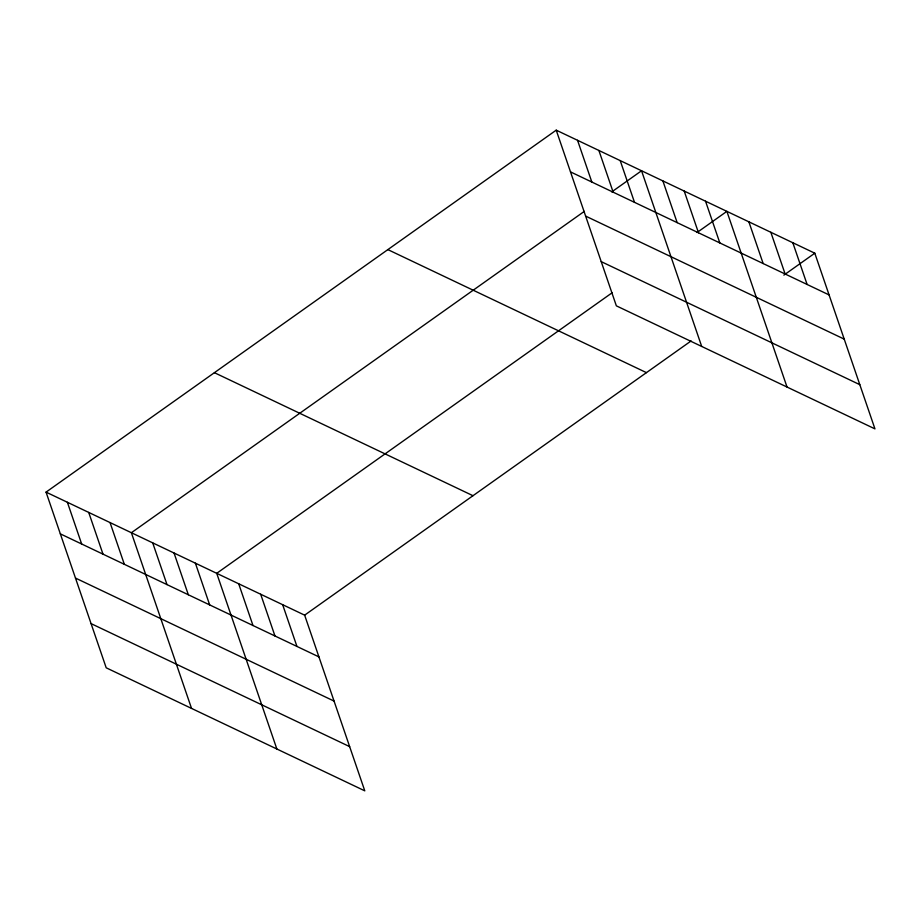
<?xml version="1.0" encoding="UTF-8"?>
<svg xmlns="http://www.w3.org/2000/svg" width="921" height="921" viewBox="0 0 921 921"><rect width="100%" height="100%" fill="white"/><g stroke="black" fill="none" stroke-linecap="round" stroke-linejoin="round"><path stroke-width="1.38" d="M46.05 492.125L304.644 615.159L364.785 790.84L106.203 667.806L46.05 492.125L556.215 130.16L814.797 253.194L874.95 428.875L616.356 305.841L556.215 130.16M584.282 211.393L131.381 532.729L191.533 708.41M611.774 191.89L641.546 170.765L701.698 346.446M612.35 292.613L216.723 573.323L276.864 749.003M697.105 232.483L726.876 211.358L787.029 387.039M304.644 615.159L691.107 340.943M783.875 275.126L814.797 253.194M570.502 171.893L829.084 294.916M585.629 216.101L844.223 339.124M601.229 261.633L859.811 384.667M387.856 249.614L646.45 372.637M214.409 372.683L472.991 495.705M60.337 533.858L318.931 656.892M75.476 578.066L334.058 701.088M91.064 623.609L349.658 746.632M792.82 242.73L807.107 284.462M770.842 232.276L785.129 274.009M748.865 221.823L763.152 263.544M705.544 201.215L719.831 242.937M684.211 191.061L698.498 232.794M662.878 180.907L677.165 222.64M620.213 160.611L634.5 202.344M598.88 150.457L613.167 192.19M577.548 140.314L591.835 182.047M282.655 604.706L296.942 646.427M260.678 594.241L274.965 635.974M238.7 583.787L252.987 625.52M195.39 563.18L209.677 604.913M174.046 553.026L188.333 594.759M152.713 542.883L167 584.605M110.048 522.575L124.335 564.308M88.715 512.433L103.002 554.154M67.383 502.279L81.67 544.012"/></g></svg>
